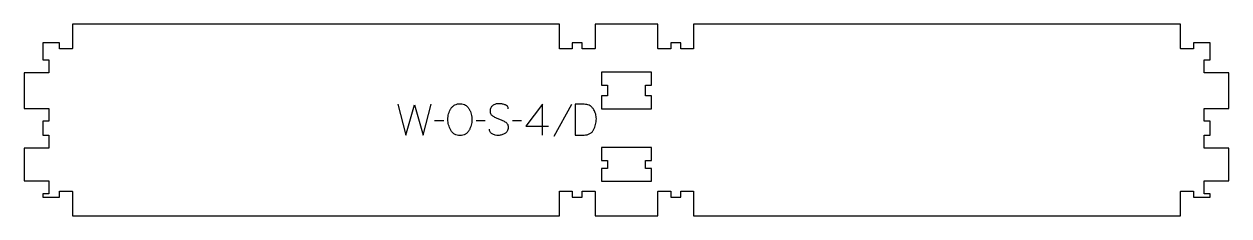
# Model space of a CAD drawing. Extents: x 0 to 1164, y 0 to 186.
import ezdxf

# ---------------------------------------------------------------- set-up
doc = ezdxf.new("R2010")
doc.units = 0
for name, color, linetype in [('1_ANYTOOL_1MMDEEP_LABELS_S', 2, 'CONTINUOUS'), ('3_ANYTOOL_CUTTHROUGH_INSID', 4, 'CONTINUOUS'), ('4_ANYTOOL_CUTTHROUGH_OUTSI', 5, 'CONTINUOUS')]:
    doc.layers.add(name, color=color, linetype=linetype)

msp = doc.modelspace()

# ---------------------------------------------------------------- linework, layer by layer
at = {"layer": '1_ANYTOOL_1MMDEEP_LABELS_S'}
for p, q in [((528.792856, 107.684205), (511.607142, 76.912776)), ((405.235714, 92.041348), (396.449999, 91.955633)), ((445.264285, 92.041348), (436.478571, 91.955633)), ((480.321428, 92.041348), (471.535714, 91.955633)), ((484.607142, 86.812776), (506.378571, 86.812776))]:
    msp.add_line(p, q, dxfattribs=at)
for points in [[(360.878571, 108.155633), (368.592856, 78.155633), (377.035714, 107.255633), (385.521428, 78.155633), (393.021428, 108.155633)], [(500.592856, 78.155633), (500.635714, 108.19849), (484.607142, 86.812776)]]:
    msp.add_lwpolyline(points, dxfattribs=at)
for points in [[(421.307142, 108.49849, -0.064784), (423.981097, 108.150569, -0.088904), (426.407142, 107.019919, -0.05419), (428.329707, 105.327789, -0.051179), (429.857142, 103.269919, -0.041653), (431.039342, 100.841146, -0.036749), (431.828571, 98.255633, -0.024892), (432.28635, 95.63637, -0.030823), (432.449999, 92.984205, -0.034269), (432.273479, 90.411708, -0.031918), (431.758928, 87.884205, -0.031725), (430.870741, 85.274808, -0.026303), (429.685714, 82.784205, -0.058719), (428.161933, 80.622457, -0.077745), (426.123214, 78.959205, -0.077243), (423.636225, 77.980367, -0.055252), (420.964285, 77.684205, -0.054051), (418.21036, 77.982784, -0.077615), (415.644642, 78.980633, -0.078558), (413.569569, 80.667707, -0.060481), (412.028571, 82.869919, -0.02629), (410.84191, 85.409138, -0.031299), (409.955356, 88.066348, -0.031469), (409.440318, 90.653163, -0.033416), (409.264285, 93.284205, -0.032847), (409.442963, 96.001153, -0.035049), (409.987499, 98.668133, -0.03503), (410.903473, 101.245172, -0.032231), (412.157142, 103.677062, -0.062518), (413.779031, 105.744156, -0.074052), (415.891071, 107.293133, -0.072322), (418.517924, 108.224024, -0.049083)], [(532.221428, 108.155633), (532.221428, 78.155633), (540.749999, 78.241348, 0.046402), (543.656373, 78.549524, 0.07465), (546.385714, 79.537776, 0.077785), (548.468699, 81.126799, 0.06915), (550.007142, 83.255633, 0.029998), (551.144668, 85.750949, 0.031416), (551.967856, 88.366348, 0.031395), (552.4605, 91.08367, 0.029153), (552.621428, 93.841348, 0.03275), (552.468948, 96.16677, 0.035889), (551.999999, 98.44849, 0.03592), (551.21514, 100.623858, 0.033706), (550.135714, 102.669919, 0.042675), (548.57723, 104.759671, 0.065683), (546.616071, 106.457419, 0.068103), (544.518344, 107.461327, 0.065471), (542.228571, 107.877062, 0.005437), (537.226449, 108.067117, 0.00471)]]:
    msp.add_lwpolyline(points, format="xyb", close=True, dxfattribs=at)
msp.add_lwpolyline([(467.507142, 103.569919, 0.071867), (467.314029, 104.906526, 0.100684), (466.687499, 106.087776, 0.047558), (466.212946, 106.564226, 0.038563), (465.662946, 106.952955, 0.037928), (464.965758, 107.300423, 0.026634), (464.228571, 107.555633, 0.028461), (461.205237, 108.241616, 0.041577), (458.121428, 108.49849, 0.036938), (456.619068, 108.387351, 0.041531), (455.153571, 108.043133, 0.041583), (453.776194, 107.465925, 0.038125), (452.507142, 106.677062, 0.057611), (451.43699, 105.685158, 0.065808), (450.642856, 104.464562, 0.06469), (450.16536, 103.005007, 0.046778), (450.021428, 101.469919, 0.052235), (450.183784, 99.920077, 0.075448), (450.728571, 98.469919, 0.076671), (451.644663, 97.296866, 0.061023), (452.849999, 96.412776, 0.021951), (455.878853, 94.88543, 0.018213), (459.021428, 93.605633, -0.02405), (462.122912, 92.300171, -0.02981), (465.064285, 90.669919, -0.068439), (466.205587, 89.703988, -0.079282), (467.014285, 88.452062, -0.076308), (467.439285, 86.87338, -0.047772), (467.464285, 85.227062, -0.046243), (467.17105, 83.546102, -0.06359), (466.521428, 81.975276, -0.064671), (465.548604, 80.691087, -0.057073), (464.292856, 79.677062, -0.067522), (461.324548, 78.314151, -0.070793), (458.099999, 77.812776, -0.064027), (454.960984, 78.175291, -0.070447), (452.035714, 79.355633, -0.054374), (450.877296, 80.205266, -0.074742), (449.978571, 81.316348, -0.075199), (449.455563, 82.622726, -0.057737), (449.292856, 84.027062)], format="xyb", dxfattribs=at)
at = {"layer": '3_ANYTOOL_CUTTHROUGH_INSID'}
for points in [[(563.5, 116), (557.5, 116), (557.5, 103.5), (606, 103.5), (606, 116), (600, 116), (600, 126.5), (606, 126.5), (606, 139), (557.5, 139), (557.5, 126.5), (563.5, 126.5)], [(563.5, 46), (557.5, 46), (557.5, 33.5), (606, 33.5), (606, 46), (600, 46), (600, 53.589), (606, 53.589), (606, 66.089), (557.5, 66.089), (557.5, 53.589), (563.5, 53.589)]]:
    msp.add_lwpolyline(points, close=True, dxfattribs=at)
at = {"layer": '4_ANYTOOL_CUTTHROUGH_OUTSI'}
msp.add_lwpolyline([(1116.904432, 0), (1116.904432, 23.75, -0.414214), (1117.154432, 24), (1129.154432, 24, -0.414214), (1129.404432, 23.75), (1129.404432, 18), (1145.5, 18), (1145.5, 21.5), (1139.75, 21.5, -0.414214), (1139.5, 21.75), (1139.5, 33.75, -0.414214), (1139.75, 34), (1163.5, 34), (1163.5, 65.589), (1139.75, 65.589, -0.414214), (1139.5, 65.839), (1139.5, 77.839, -0.414214), (1139.75, 78.089), (1145.5, 78.089), (1145.5, 91.5), (1139.75, 91.5, -0.414214), (1139.5, 91.75), (1139.5, 103.75, -0.414214), (1139.75, 104), (1163.5, 104), (1163.5, 138.5), (1139.75, 138.5, -0.414214), (1139.5, 138.75), (1139.5, 150.75, -0.414214), (1139.75, 151), (1145.5, 151), (1145.5, 167.5), (1129.404432, 167.5), (1129.404432, 161.75, -0.414214), (1129.154432, 161.5), (1117.154432, 161.5, -0.414214), (1116.904432, 161.75), (1116.904432, 185.5), (646.595558, 185.5), (646.595558, 161.75, -0.414214), (646.345558, 161.5), (634.345558, 161.5, -0.414214), (634.095558, 161.75), (634.095558, 167.5), (624.654432, 167.5), (624.654432, 161.75, -0.414214), (624.404432, 161.5), (612.404432, 161.5, -0.414214), (612.154432, 161.75), (612.154432, 185.5), (551.345558, 185.5), (551.345558, 161.75, -0.414214), (551.095558, 161.5), (539.095558, 161.5, -0.414214), (538.845558, 161.75), (538.845558, 167.5), (529.404432, 167.5), (529.404432, 161.75, -0.414214), (529.154432, 161.5), (517.154432, 161.5, -0.414214), (516.904432, 161.75), (516.904432, 185.5), (46.595558, 185.5), (46.595558, 161.75, -0.414214), (46.345558, 161.5), (34.345558, 161.5, -0.414214), (34.095558, 161.75), (34.095558, 167.5), (18, 167.5), (18, 151), (23.75, 151, -0.414214), (24, 150.75), (24, 138.75, -0.414214), (23.75, 138.5), (0, 138.5), (0, 104), (23.75, 104, -0.414214), (24, 103.75), (24, 91.75, -0.414214), (23.75, 91.5), (18, 91.5), (18, 78.089), (23.75, 78.089, -0.414214), (24, 77.839), (24, 65.839, -0.414214), (23.75, 65.589), (0, 65.589), (0, 34), (23.75, 34, -0.414214), (24, 33.75), (24, 21.75, -0.414214), (23.75, 21.5), (18, 21.5), (18, 18), (34.095558, 18), (34.095558, 23.75, -0.414214), (34.345558, 24), (46.345558, 24, -0.414214), (46.595558, 23.75), (46.595558, 0), (516.904432, 0), (516.904432, 23.75, -0.414214), (517.154432, 24), (529.154432, 24, -0.414214), (529.404432, 23.75), (529.404432, 18), (538.845558, 18), (538.845558, 23.75, -0.414214), (539.095558, 24), (551.095558, 24, -0.414214), (551.345558, 23.75), (551.345558, 0), (612.154432, 0), (612.154432, 23.75, -0.414214), (612.404432, 24), (624.404432, 24, -0.414214), (624.654432, 23.75), (624.654432, 18), (634.095558, 18), (634.095558, 23.75, -0.414214), (634.345558, 24), (646.345558, 24, -0.414214), (646.595558, 23.75), (646.595558, 0)], format="xyb", close=True, dxfattribs=at)

doc.saveas('drawing.dxf')
